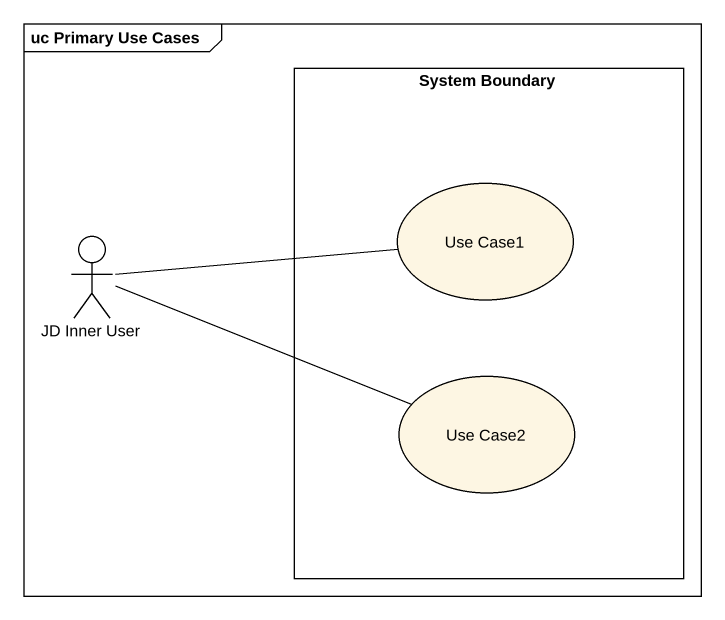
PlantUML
@startuml
mainframe uc Primary Use Cases
rectangle "System Boundary" as System_Boundary {
  usecase "Use Case1" as Use_Case1
  usecase "Use Case2" as Use_Case2
}
actor "JD Inner User" as JD_Inner_User
JD_Inner_User -right- Use_Case1
JD_Inner_User -right- Use_Case2
@enduml
